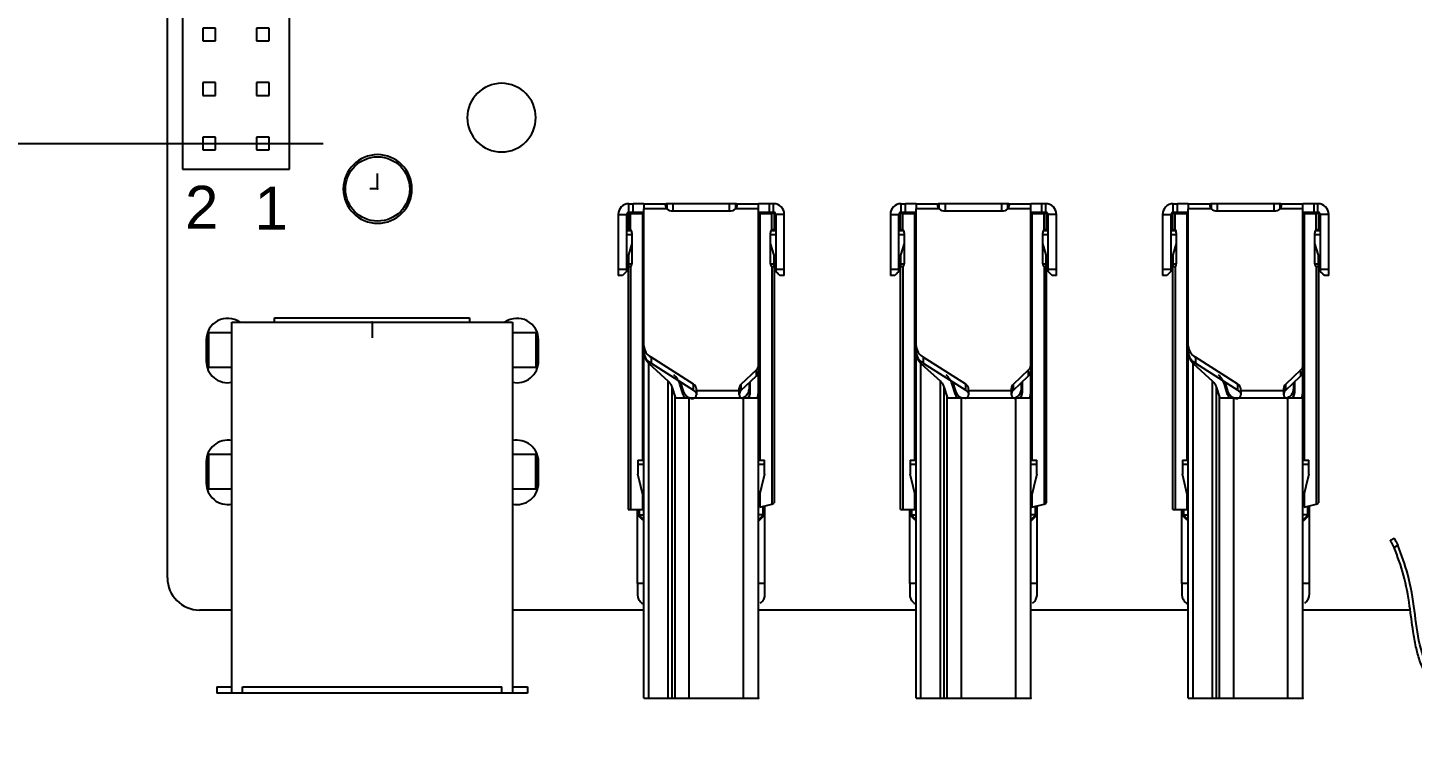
# Model space of a CAD drawing. Extents: x -34 to 51106, y -14166 to 1700.
# Drawn here: x 422.9 to 487.5, y 37.4 to 71.4 of the extents above; entities that cross this region are included whole.
import ezdxf

# ---------------------------------------------------------------- set-up
doc = ezdxf.new("R2010")
doc.units = 0
doc.layers.get('0').update_dxf_attribs({"linetype": 'CONTINUOUS'})
doc.layers.get('DEFPOINTS').update_dxf_attribs({"linetype": 'CONTINUOUS'})
doc.layers.add('1', color=1, linetype='CONTINUOUS')
doc.layers.add('РАЗМЕРЫ', color=2, linetype='CONTINUOUS')
doc.styles.add('ARIAL', font='arial.ttf', dxfattribs={"height": 3})
doc.styles.add('ARIALC', font='arial.ttf')
doc.dimstyles.new('BASA', dxfattribs={"dimtxt": 3, "dimasz": 3, "dimexe": 1.25, "dimexo": 0, "dimgap": 0, "dimtad": 0, "dimjust": 4, "dimtoh": 1, "dimdec": 1, "dimtxsty": 'ARIAL', "dimblk1": 'DOTSMALL', "dimblk2": 'OPEN', "dimsah": 1, "dimcen": 2.5, "dimclrd": 256, "dimclre": 256, "dimclrt": 256, "dimazin": 3, "dimtfac": 1, "dimtdec": 1, "dimtmove": 0, "dimatfit": 3})

# ---------------------------------------------------------------- blocks, each defined once
blk = doc.blocks.new('_DOTSMALL')
at = {"color": 0, "linetype": 'BYBLOCK', "const_width": 0.5}
blk.add_lwpolyline([(-0.0625, 0, 1), (0.0625, 0, 1)], format="xyb", close=True, dxfattribs=at)
blk = doc.blocks.new('_OPEN')
at = {"color": 0, "linetype": 'BYBLOCK'}
for p, q in [((-1, 0.167), (0, 0)), ((-1, -0.167), (0, 0)), ((0, 0), (-1, 0))]:
    blk.add_line(p, q, dxfattribs=at)
blk = doc.blocks.new('*D303')
at = {"layer": 'DEFPOINTS', "color": 0}
for p in [(526.284, 113.093), (273.284, 25.089), (526.284, -22.397)]:
    blk.add_point(p, dxfattribs=at)
at = {"layer": 'РАЗМЕРЫ'}
for p, q in [((526.284, 113.093), (526.284, -23.647)), ((273.284, 25.089), (273.284, -23.647)), ((273.284, -22.397), (523.284, -22.397))]:
    blk.add_line(p, q, dxfattribs=at)
at = {"layer": 'РАЗМЕРЫ', "xscale": 3, "yscale": 3, "zscale": 3, "rotation": 180}
blk.add_blockref('_DOTSMALL', (273.284, -22.397), dxfattribs=at)
at = {"layer": 'РАЗМЕРЫ', "xscale": 3, "yscale": 3, "zscale": 3}
blk.add_blockref('_OPEN', (526.284, -22.397), dxfattribs=at)
at = {"layer": 'РАЗМЕРЫ', "insert": (526.284, -31.034), "char_height": 3, "attachment_point": 5, "rotation": 90, "style": 'ARIAL'}
blk.add_mtext('253±0,2', dxfattribs=at)
blk = doc.blocks.new('*D301')
at = {"layer": 'DEFPOINTS', "color": 0}
for p in [(548.284, 191.056), (273.284, 25.089), (548.284, -22.397)]:
    blk.add_point(p, dxfattribs=at)
at = {"layer": 'РАЗМЕРЫ'}
for p, q in [((548.284, 191.056), (548.284, -23.647)), ((273.284, 25.089), (273.284, -23.647)), ((273.284, -22.397), (545.284, -22.397))]:
    blk.add_line(p, q, dxfattribs=at)
at = {"layer": 'РАЗМЕРЫ', "xscale": 3, "yscale": 3, "zscale": 3, "rotation": 180}
blk.add_blockref('_DOTSMALL', (273.284, -22.397), dxfattribs=at)
at = {"layer": 'РАЗМЕРЫ', "xscale": 3, "yscale": 3, "zscale": 3}
blk.add_blockref('_OPEN', (548.284, -22.397), dxfattribs=at)
at = {"layer": 'РАЗМЕРЫ', "insert": (548.284, -31.034), "char_height": 3, "attachment_point": 5, "rotation": 90, "style": 'ARIAL'}
blk.add_mtext('275±0,2', dxfattribs=at)

msp = doc.modelspace()

# ---------------------------------------------------------------- linework, layer by layer
for p, q in [((429.3941, 45.7509), (429.3941, 117.7509)), ((430.0941, 115.4509), (430.0941, 64.8009)), ((435.0941, 64.8009), (435.0941, 115.4509)), ((431.0441, 71.3809), (431.0441, 70.7809)), ((431.6441, 71.3809), (431.0441, 71.3809)), ((431.6441, 70.7809), (431.6441, 71.3809)), ((433.5441, 71.3809), (433.5441, 70.7809)), ((434.1441, 71.3809), (433.5441, 71.3809)), ((434.1441, 70.7809), (434.1441, 71.3809)), ((431.0441, 70.7809), (431.6441, 70.7809)), ((433.5441, 70.7809), (434.1441, 70.7809)), ((431.0441, 68.8409), (431.0441, 68.2409)), ((431.6441, 68.8409), (431.0441, 68.8409)), ((431.6441, 68.2409), (431.6441, 68.8409)), ((433.5441, 68.8409), (433.5441, 68.2409)), ((434.1441, 68.8409), (433.5441, 68.8409)), ((434.1441, 68.2409), (434.1441, 68.8409)), ((431.0441, 68.2409), (431.6441, 68.2409)), ((433.5441, 68.2409), (434.1441, 68.2409)), ((431.0441, 66.3009), (431.0441, 65.7009)), ((431.6441, 66.3009), (431.0441, 66.3009)), ((431.6441, 65.7009), (431.6441, 66.3009)), ((434.1441, 66.3009), (433.5441, 66.3009)), ((433.5441, 66.3009), (433.5441, 65.7009)), ((434.1441, 65.7009), (434.1441, 66.3009)), ((431.0441, 65.7009), (431.6441, 65.7009)), ((433.5441, 65.7009), (434.1441, 65.7009)), ((430.0941, 64.8009), (435.0941, 64.8009)), ((439.2, 63.8809), (439.2, 64.6103)), ((439.2, 63.8809), (438.8353, 63.8809)), ((450.4236, 62.6936), (450.8236, 62.6936)), ((450.4236, 62.6936), (450.4236, 60.1436)), ((450.8236, 60.1436), (450.8236, 62.6936)), ((450.8986, 61.9936), (450.8986, 62.7336)), ((451.0058, 62.7336), (450.8986, 62.7336)), ((450.9236, 62.7936), (450.9236, 63.1936)), ((450.9236, 63.1936), (451.1236, 63.1936)), ((450.9236, 62.7936), (451.1236, 62.7936)), ((451.0058, 61.9896), (451.0058, 62.7336)), ((451.0058, 62.7336), (451.57, 62.7336)), ((451.1236, 62.7936), (451.1236, 63.1936)), ((451.6236, 63.1936), (451.1236, 63.1936)), ((451.1236, 62.7936), (451.6236, 62.7936)), ((451.6236, 62.7336), (451.57, 62.7336)), ((451.57, 51.2336), (451.57, 62.7336)), ((451.6236, 63.1936), (451.6236, 62.9592)), ((451.6236, 63.1936), (452.6894, 63.1936)), ((451.6236, 56.5653), (451.6236, 62.9592)), ((452.6935, 62.9592), (451.6236, 62.9592)), ((452.6894, 63.1936), (452.6894, 62.9669)), ((452.9736, 63.1936), (452.6894, 63.1936)), ((455.6236, 63.1936), (452.9736, 63.1936)), ((452.9736, 63.1936), (452.9736, 62.8602)), ((452.9736, 62.8602), (455.6236, 62.8602)), ((455.9078, 63.1936), (455.6236, 63.1936)), ((455.6236, 62.8602), (455.6236, 63.1936)), ((456.9736, 62.9592), (455.9037, 62.9592)), ((455.9078, 63.1936), (456.9736, 63.1936)), ((455.9078, 62.9669), (455.9078, 63.1936)), ((456.9736, 62.9592), (456.9736, 63.1936)), ((457.4736, 63.1936), (456.9736, 63.1936)), ((456.9736, 55.6606), (456.9736, 62.9592)), ((456.9736, 62.7936), (457.4736, 62.7936)), ((457.0272, 62.7336), (456.9736, 62.7336)), ((457.0272, 62.7336), (457.5914, 62.7336)), ((457.0272, 62.7336), (457.0272, 51.2336)), ((457.4736, 63.1936), (457.4736, 62.7936)), ((457.6736, 63.1936), (457.4736, 63.1936)), ((457.4736, 62.7936), (457.6736, 62.7936)), ((457.5914, 61.9896), (457.5914, 62.7336)), ((457.6986, 62.7336), (457.5914, 62.7336)), ((457.6736, 62.7936), (457.6736, 63.1936)), ((457.6986, 62.7336), (457.6986, 61.9936)), ((458.1736, 62.6936), (457.7736, 62.6936)), ((457.7736, 62.6936), (457.7736, 60.1436)), ((458.1736, 60.1436), (458.1736, 62.6936)), ((463.1236, 62.6936), (463.5236, 62.6936)), ((463.1236, 62.6936), (463.1236, 60.1436)), ((463.5236, 60.1436), (463.5236, 62.6936)), ((463.5986, 61.9936), (463.5986, 62.7336)), ((463.7058, 62.7336), (463.5986, 62.7336)), ((463.6236, 62.7936), (463.6236, 63.1936)), ((463.6236, 63.1936), (463.8236, 63.1936)), ((463.6236, 62.7936), (463.8236, 62.7936)), ((463.7058, 61.9896), (463.7058, 62.7336)), ((463.7058, 62.7336), (464.27, 62.7336)), ((463.8236, 62.7936), (463.8236, 63.1936)), ((464.3236, 63.1936), (463.8236, 63.1936)), ((463.8236, 62.7936), (464.3236, 62.7936)), ((464.3236, 62.7336), (464.27, 62.7336)), ((464.27, 51.2336), (464.27, 62.7336)), ((464.3236, 63.1936), (464.3236, 62.9592)), ((464.3236, 63.1936), (465.3894, 63.1936)), ((464.3236, 56.5653), (464.3236, 62.9592)), ((465.3935, 62.9592), (464.3236, 62.9592)), ((465.3894, 63.1936), (465.3894, 62.9669)), ((465.6736, 63.1936), (465.3894, 63.1936)), ((468.3236, 63.1936), (465.6736, 63.1936)), ((465.6736, 63.1936), (465.6736, 62.8602)), ((465.6736, 62.8602), (468.3236, 62.8602)), ((468.6078, 63.1936), (468.3236, 63.1936)), ((468.3236, 62.8602), (468.3236, 63.1936)), ((469.6736, 62.9592), (468.6037, 62.9592)), ((468.6078, 63.1936), (469.6736, 63.1936)), ((468.6078, 62.9669), (468.6078, 63.1936)), ((469.6736, 62.9592), (469.6736, 63.1936)), ((470.1736, 63.1936), (469.6736, 63.1936)), ((469.6736, 55.6606), (469.6736, 62.9592)), ((469.6736, 62.7936), (470.1736, 62.7936)), ((469.7272, 62.7336), (469.6736, 62.7336)), ((469.7272, 62.7336), (470.2914, 62.7336)), ((469.7272, 62.7336), (469.7272, 51.2336)), ((470.1736, 63.1936), (470.1736, 62.7936)), ((470.3736, 63.1936), (470.1736, 63.1936)), ((470.1736, 62.7936), (470.3736, 62.7936)), ((470.2914, 61.9896), (470.2914, 62.7336)), ((470.3986, 62.7336), (470.2914, 62.7336)), ((470.3736, 62.7936), (470.3736, 63.1936)), ((470.3986, 62.7336), (470.3986, 61.9936)), ((470.8736, 62.6936), (470.4736, 62.6936)), ((470.4736, 62.6936), (470.4736, 60.1436)), ((470.8736, 60.1436), (470.8736, 62.6936)), ((475.8236, 62.6936), (476.2236, 62.6936)), ((475.8236, 62.6936), (475.8236, 60.1436)), ((476.2236, 60.1436), (476.2236, 62.6936)), ((476.2986, 61.9936), (476.2986, 62.7336)), ((476.4058, 62.7336), (476.2986, 62.7336)), ((476.3236, 62.7936), (476.3236, 63.1936)), ((476.3236, 63.1936), (476.5236, 63.1936)), ((476.3236, 62.7936), (476.5236, 62.7936)), ((476.4058, 61.9896), (476.4058, 62.7336)), ((476.4058, 62.7336), (476.97, 62.7336)), ((476.5236, 62.7936), (476.5236, 63.1936)), ((477.0236, 63.1936), (476.5236, 63.1936)), ((476.5236, 62.7936), (477.0236, 62.7936)), ((477.0236, 62.7336), (476.97, 62.7336)), ((476.97, 51.2336), (476.97, 62.7336)), ((477.0236, 63.1936), (477.0236, 62.9592)), ((477.0236, 63.1936), (478.0894, 63.1936)), ((477.0236, 56.5653), (477.0236, 62.9592)), ((478.0935, 62.9592), (477.0236, 62.9592)), ((478.0894, 63.1936), (478.0894, 62.9669)), ((478.3736, 63.1936), (478.0894, 63.1936)), ((481.0236, 63.1936), (478.3736, 63.1936)), ((478.3736, 63.1936), (478.3736, 62.8602)), ((478.3736, 62.8602), (481.0236, 62.8602)), ((481.3078, 63.1936), (481.0236, 63.1936)), ((481.0236, 62.8602), (481.0236, 63.1936)), ((482.3736, 62.9592), (481.3037, 62.9592)), ((481.3078, 63.1936), (482.3736, 63.1936)), ((481.3078, 62.9669), (481.3078, 63.1936)), ((482.3736, 62.9592), (482.3736, 63.1936)), ((482.8736, 63.1936), (482.3736, 63.1936)), ((482.3736, 55.6606), (482.3736, 62.9592)), ((482.3736, 62.7936), (482.8736, 62.7936)), ((482.4272, 62.7336), (482.3736, 62.7336)), ((482.4272, 62.7336), (482.9914, 62.7336)), ((482.4272, 62.7336), (482.4272, 51.2336)), ((482.8736, 63.1936), (482.8736, 62.7936)), ((483.0736, 63.1936), (482.8736, 63.1936)), ((482.8736, 62.7936), (483.0736, 62.7936)), ((482.9914, 61.9896), (482.9914, 62.7336)), ((483.0986, 62.7336), (482.9914, 62.7336)), ((483.0736, 62.7936), (483.0736, 63.1936)), ((483.0986, 62.7336), (483.0986, 61.9936)), ((483.5736, 62.6936), (483.1736, 62.6936)), ((483.1736, 62.6936), (483.1736, 60.1436)), ((483.5736, 60.1436), (483.5736, 62.6936)), ((450.8236, 61.9436), (451.0445, 61.9436)), ((451.0636, 61.7436), (450.8236, 61.7436)), ((450.8986, 61.9936), (450.9892, 61.9936)), ((450.8986, 61.9936), (450.8986, 61.9436)), ((451.0636, 61.8436), (451.0636, 60.3936)), ((457.5336, 60.3936), (457.5336, 61.8436)), ((457.7736, 61.7436), (457.5336, 61.7436)), ((457.5527, 61.9436), (457.7736, 61.9436)), ((457.608, 61.9936), (457.6986, 61.9936)), ((457.6986, 61.9436), (457.6986, 61.9936)), ((463.5236, 61.9436), (463.7445, 61.9436)), ((463.7636, 61.7436), (463.5236, 61.7436)), ((463.5986, 61.9936), (463.6892, 61.9936)), ((463.5986, 61.9936), (463.5986, 61.9436)), ((463.7636, 61.8436), (463.7636, 60.3936)), ((470.2336, 60.3936), (470.2336, 61.8436)), ((470.4736, 61.7436), (470.2336, 61.7436)), ((470.2527, 61.9436), (470.4736, 61.9436)), ((470.308, 61.9936), (470.3986, 61.9936)), ((470.3986, 61.9436), (470.3986, 61.9936)), ((476.2236, 61.9436), (476.4445, 61.9436)), ((476.4636, 61.7436), (476.2236, 61.7436)), ((476.2986, 61.9936), (476.3892, 61.9936)), ((476.2986, 61.9936), (476.2986, 61.9436)), ((476.4636, 61.8436), (476.4636, 60.3936)), ((482.9336, 60.3936), (482.9336, 61.8436)), ((483.1736, 61.7436), (482.9336, 61.7436)), ((482.9527, 61.9436), (483.1736, 61.9436)), ((483.008, 61.9936), (483.0986, 61.9936)), ((483.0986, 61.9436), (483.0986, 61.9936)), ((451.0636, 61.3435), (450.8236, 60.5436)), ((450.8986, 60.7936), (450.8986, 60.3936)), ((457.7736, 60.5436), (457.5336, 61.3435)), ((457.6986, 60.3936), (457.6986, 60.7936)), ((463.7636, 61.3435), (463.5236, 60.5436)), ((463.5986, 60.7936), (463.5986, 60.3936)), ((470.4736, 60.5436), (470.2336, 61.3435)), ((470.3986, 60.3936), (470.3986, 60.7936)), ((476.4636, 61.3435), (476.2236, 60.5436)), ((476.2986, 60.7936), (476.2986, 60.3936)), ((483.1736, 60.5436), (482.9336, 61.3435)), ((483.0986, 60.3936), (483.0986, 60.7936)), ((450.4236, 60.1436), (450.4236, 59.8436)), ((450.4236, 60.1436), (450.8236, 60.1436)), ((450.8236, 60.0436), (450.8236, 60.1436)), ((450.8986, 60.3936), (450.8986, 60.2436)), ((450.8986, 60.3936), (451.0636, 60.3936)), ((450.9892, 60.2436), (450.8986, 60.2436)), ((450.8986, 48.9336), (450.8986, 60.2436)), ((451.0058, 60.2476), (451.0058, 48.9336)), ((457.5336, 60.3936), (457.6986, 60.3936)), ((457.5914, 60.2476), (457.5914, 49.1924)), ((457.6986, 60.2436), (457.608, 60.2436)), ((457.6986, 60.2436), (457.6986, 60.3936)), ((457.6986, 60.2436), (457.6986, 49.2522)), ((457.7736, 60.1436), (458.1736, 60.1436)), ((457.7736, 60.1436), (457.7736, 60.0436)), ((458.1736, 59.8436), (458.1736, 60.1436)), ((463.1236, 60.1436), (463.1236, 59.8436)), ((463.1236, 60.1436), (463.5236, 60.1436)), ((463.5236, 60.0436), (463.5236, 60.1436)), ((463.5986, 60.3936), (463.5986, 60.2436)), ((463.5986, 60.3936), (463.7636, 60.3936)), ((463.6892, 60.2436), (463.5986, 60.2436)), ((463.5986, 48.9336), (463.5986, 60.2436)), ((463.7058, 60.2476), (463.7058, 48.9336)), ((470.2336, 60.3936), (470.3986, 60.3936)), ((470.2914, 60.2476), (470.2914, 49.1924)), ((470.3986, 60.2436), (470.308, 60.2436)), ((470.3986, 60.2436), (470.3986, 60.3936)), ((470.3986, 60.2436), (470.3986, 49.2522)), ((470.4736, 60.1436), (470.8736, 60.1436)), ((470.4736, 60.1436), (470.4736, 60.0436)), ((470.8736, 59.8436), (470.8736, 60.1436)), ((475.8236, 60.1436), (475.8236, 59.8436)), ((475.8236, 60.1436), (476.2236, 60.1436)), ((476.2236, 60.0436), (476.2236, 60.1436)), ((476.2986, 60.3936), (476.2986, 60.2436)), ((476.2986, 60.3936), (476.4636, 60.3936)), ((476.3892, 60.2436), (476.2986, 60.2436)), ((476.2986, 48.9336), (476.2986, 60.2436)), ((476.4058, 60.2476), (476.4058, 48.9336)), ((482.9336, 60.3936), (483.0986, 60.3936)), ((482.9914, 60.2476), (482.9914, 49.1924)), ((483.0986, 60.2436), (483.008, 60.2436)), ((483.0986, 60.2436), (483.0986, 60.3936)), ((483.0986, 60.2436), (483.0986, 49.2522)), ((483.1736, 60.1436), (483.5736, 60.1436)), ((483.1736, 60.1436), (483.1736, 60.0436)), ((483.5736, 59.8436), (483.5736, 60.1436)), ((450.6236, 59.8436), (450.4236, 59.8436)), ((458.1736, 59.8436), (457.9736, 59.8436)), ((463.3236, 59.8436), (463.1236, 59.8436)), ((470.8736, 59.8436), (470.6736, 59.8436)), ((476.0236, 59.8436), (475.8236, 59.8436)), ((483.5736, 59.8436), (483.3736, 59.8436)), ((432.3941, 40.3759), (432.3941, 57.6759)), ((432.3941, 57.6759), (445.4941, 57.6759)), ((434.3941, 57.6759), (434.3941, 57.8759)), ((434.3941, 57.8759), (443.4941, 57.8759)), ((438.9441, 57.6759), (439.3088, 57.6759)), ((438.9441, 57.6759), (438.9441, 56.9464)), ((443.4941, 57.8759), (443.4941, 57.6759)), ((445.4941, 57.6759), (445.4941, 40.3759)), ((431.2053, 56.8491), (431.2053, 55.8491)), ((431.2441, 57.1249), (431.2441, 55.5759)), ((431.3044, 57.1759), (431.2602, 57.1759)), ((431.3044, 57.1759), (431.3044, 55.5759)), ((432.3941, 57.1759), (431.3044, 57.1759)), ((446.5838, 57.1759), (445.4941, 57.1759)), ((446.5838, 57.1759), (446.5838, 55.5759)), ((446.6441, 57.1759), (446.5838, 57.1759)), ((446.6441, 55.5759), (446.6441, 57.1759)), ((446.7053, 55.8491), (446.7053, 56.8491)), ((451.6236, 56.2824), (451.6236, 56.5653)), ((451.6236, 56.2824), (451.6236, 56.2655)), ((451.6236, 40.1336), (451.6236, 56.2655)), ((464.3236, 56.2824), (464.3236, 56.5653)), ((464.3236, 56.2824), (464.3236, 56.2655)), ((464.3236, 40.1336), (464.3236, 56.2655)), ((477.0236, 56.2824), (477.0236, 56.5653)), ((477.0236, 56.2824), (477.0236, 56.2655)), ((477.0236, 40.1336), (477.0236, 56.2655)), ((431.2441, 55.5759), (431.3044, 55.5759)), ((431.3044, 55.5759), (432.3941, 55.5759)), ((445.4941, 55.5759), (446.5838, 55.5759)), ((446.5838, 55.5759), (446.6441, 55.5759)), ((451.8506, 55.7495), (452.756, 54.9195)), ((451.8506, 40.1336), (451.8506, 55.7495)), ((453.9408, 54.7785), (451.9555, 56.0391)), ((451.9555, 56.0391), (451.9555, 55.7563)), ((451.9555, 55.7563), (453.9408, 54.4957)), ((456.9736, 55.6606), (456.9736, 55.3778)), ((464.5506, 55.7495), (465.456, 54.9195)), ((464.5506, 40.1336), (464.5506, 55.7495)), ((466.6408, 54.7785), (464.6555, 56.0391)), ((464.6555, 56.0391), (464.6555, 55.7563)), ((464.6555, 55.7563), (466.6408, 54.4957)), ((469.6736, 55.6606), (469.6736, 55.3778)), ((477.2506, 55.7495), (478.156, 54.9195)), ((477.2506, 40.1336), (477.2506, 55.7495)), ((479.3408, 54.7785), (477.3555, 56.0391)), ((477.3555, 56.0391), (477.3555, 55.7563)), ((477.3555, 55.7563), (479.3408, 54.4957)), ((482.3736, 55.6606), (482.3736, 55.3778)), ((452.756, 40.1336), (452.756, 54.9195)), ((456.8736, 55.4485), (456.1536, 54.7696)), ((456.1536, 54.4868), (456.8736, 55.1656)), ((456.8736, 55.1656), (456.8736, 55.4485)), ((456.9736, 54.3836), (456.9736, 55.3778)), ((465.456, 40.1336), (465.456, 54.9195)), ((469.5736, 55.4485), (468.8536, 54.7696)), ((468.8536, 54.4868), (469.5736, 55.1656)), ((469.5736, 55.1656), (469.5736, 55.4485)), ((469.6736, 54.3836), (469.6736, 55.3778)), ((478.156, 40.1336), (478.156, 54.9195)), ((482.2736, 55.4485), (481.5536, 54.7696)), ((481.5536, 54.4868), (482.2736, 55.1656)), ((482.2736, 55.1656), (482.2736, 55.4485)), ((482.3736, 54.3836), (482.3736, 55.3778)), ((452.9227, 54.6579), (453.0759, 54.1728)), ((452.9227, 54.6579), (452.9227, 40.1336)), ((453.4574, 54.2932), (453.3042, 54.7784)), ((453.3217, 54.8888), (453.4578, 54.458)), ((453.4578, 54.2925), (453.4578, 54.458)), ((453.9408, 54.4957), (453.9408, 54.7785)), ((454.0736, 54.4871), (454.0736, 54.5681)), ((454.0736, 54.4871), (456.0736, 54.4871)), ((454.0736, 54.4871), (454.0736, 54.2836)), ((456.0736, 54.4871), (456.0736, 54.5999)), ((456.0736, 54.2836), (456.0736, 54.4871)), ((456.1536, 54.7696), (456.1536, 54.4868)), ((456.5486, 54.6086), (456.5486, 54.8592)), ((456.5486, 54.1336), (456.5486, 54.6086)), ((456.5736, 54.8828), (456.5736, 54.3836)), ((456.9274, 54.1336), (456.9736, 54.3836)), ((456.9736, 40.1336), (456.9736, 54.3836)), ((465.6227, 54.6579), (465.7759, 54.1728)), ((465.6227, 54.6579), (465.6227, 40.1336)), ((466.1574, 54.2932), (466.0042, 54.7784)), ((466.0217, 54.8888), (466.1578, 54.458)), ((466.1578, 54.2925), (466.1578, 54.458)), ((466.6408, 54.4957), (466.6408, 54.7785)), ((466.7736, 54.4871), (466.7736, 54.5681)), ((466.7736, 54.4871), (468.7736, 54.4871)), ((466.7736, 54.4871), (466.7736, 54.2836)), ((468.7736, 54.4871), (468.7736, 54.5999)), ((468.7736, 54.2836), (468.7736, 54.4871)), ((468.8536, 54.7696), (468.8536, 54.4868)), ((469.2486, 54.6086), (469.2486, 54.8592)), ((469.2486, 54.1336), (469.2486, 54.6086)), ((469.2736, 54.8828), (469.2736, 54.3836)), ((469.6274, 54.1336), (469.6736, 54.3836)), ((469.6736, 40.1336), (469.6736, 54.3836)), ((478.3227, 54.6579), (478.4759, 54.1728)), ((478.3227, 54.6579), (478.3227, 40.1336)), ((478.8574, 54.2932), (478.7042, 54.7784)), ((478.7217, 54.8888), (478.8578, 54.458)), ((478.8578, 54.2925), (478.8578, 54.458)), ((479.3408, 54.4957), (479.3408, 54.7785)), ((479.4736, 54.4871), (479.4736, 54.5681)), ((479.4736, 54.4871), (481.4736, 54.4871)), ((479.4736, 54.4871), (479.4736, 54.2836)), ((481.4736, 54.4871), (481.4736, 54.5999)), ((481.4736, 54.2836), (481.4736, 54.4871)), ((481.5536, 54.7696), (481.5536, 54.4868)), ((481.9486, 54.6086), (481.9486, 54.8592)), ((481.9486, 54.1336), (481.9486, 54.6086)), ((481.9736, 54.8828), (481.9736, 54.3836)), ((482.3274, 54.1336), (482.3736, 54.3836)), ((482.3736, 40.1336), (482.3736, 54.3836)), ((453.0759, 40.1336), (453.0759, 54.1728)), ((453.7434, 54.1336), (453.0896, 54.1336)), ((453.7434, 40.1336), (453.7434, 54.1336)), ((453.9236, 54.1336), (453.7434, 54.1336)), ((456.2236, 54.1336), (453.9236, 54.1336)), ((456.2736, 54.1336), (456.2236, 54.1336)), ((456.2736, 40.1336), (456.2736, 54.1336)), ((456.9274, 54.1336), (456.2736, 54.1336)), ((465.7759, 40.1336), (465.7759, 54.1728)), ((466.4434, 54.1336), (465.7896, 54.1336)), ((466.4434, 40.1336), (466.4434, 54.1336)), ((466.6236, 54.1336), (466.4434, 54.1336)), ((468.9236, 54.1336), (466.6236, 54.1336)), ((468.9736, 54.1336), (468.9236, 54.1336)), ((468.9736, 40.1336), (468.9736, 54.1336)), ((469.6274, 54.1336), (468.9736, 54.1336)), ((478.4759, 40.1336), (478.4759, 54.1728)), ((479.1434, 54.1336), (478.4896, 54.1336)), ((479.1434, 40.1336), (479.1434, 54.1336)), ((479.3236, 54.1336), (479.1434, 54.1336)), ((481.6236, 54.1336), (479.3236, 54.1336)), ((481.6736, 54.1336), (481.6236, 54.1336)), ((481.6736, 40.1336), (481.6736, 54.1336)), ((482.3274, 54.1336), (481.6736, 54.1336)), ((457.7017, 53.2336), (457.6986, 53.2336)), ((470.4017, 53.2336), (470.3986, 53.2336)), ((483.1017, 53.2336), (483.0986, 53.2336)), ((431.2053, 51.1692), (431.2053, 50.1692)), ((431.2441, 51.445), (431.2441, 49.8959)), ((431.3044, 51.4959), (431.2602, 51.4959)), ((431.3044, 51.4959), (431.3044, 49.8959)), ((432.3941, 51.4959), (431.3044, 51.4959)), ((446.5838, 51.4959), (445.4941, 51.4959)), ((446.5838, 49.8959), (446.5838, 51.4959)), ((446.6441, 51.4959), (446.5838, 51.4959)), ((446.6441, 49.8959), (446.6441, 51.4959)), ((446.7053, 50.1692), (446.7053, 51.1692)), ((451.3486, 51.2336), (451.3486, 51.0336)), ((451.3486, 51.2336), (451.6236, 51.2336)), ((451.6236, 51.0336), (451.3486, 51.0336)), ((451.3486, 51.0336), (451.3486, 50.5836)), ((456.9736, 51.2336), (457.2486, 51.2336)), ((457.2486, 51.0336), (456.9736, 51.0336)), ((457.2486, 51.0336), (457.2486, 51.2336)), ((457.2486, 50.5836), (457.2486, 51.0336)), ((457.6986, 51.5336), (457.7017, 51.5336)), ((464.0486, 51.2336), (464.0486, 51.0336)), ((464.0486, 51.2336), (464.3236, 51.2336)), ((464.0486, 51.0336), (464.0486, 50.5836)), ((464.3236, 51.0336), (464.0486, 51.0336)), ((469.6736, 51.2336), (469.9486, 51.2336)), ((469.9486, 51.0336), (469.6736, 51.0336)), ((469.9486, 51.0336), (469.9486, 51.2336)), ((469.9486, 50.5836), (469.9486, 51.0336)), ((470.3986, 51.5336), (470.4017, 51.5336)), ((476.7486, 51.2336), (476.7486, 51.0336)), ((476.7486, 51.2336), (477.0236, 51.2336)), ((477.0236, 51.0336), (476.7486, 51.0336)), ((476.7486, 51.0336), (476.7486, 50.5836)), ((482.3736, 51.2336), (482.6486, 51.2336)), ((482.6486, 51.0336), (482.3736, 51.0336)), ((482.6486, 51.0336), (482.6486, 51.2336)), ((482.6486, 50.5836), (482.6486, 51.0336)), ((483.0986, 51.5336), (483.1017, 51.5336)), ((450.8986, 50.6336), (450.8954, 50.6336)), ((451.6236, 49.4336), (451.3486, 50.5836)), ((457.2486, 50.5836), (456.9736, 49.4336)), ((463.5986, 50.6336), (463.5954, 50.6336)), ((464.3236, 49.4336), (464.0486, 50.5836)), ((469.9486, 50.5836), (469.6736, 49.4336)), ((476.2986, 50.6336), (476.2954, 50.6336)), ((477.0236, 49.4336), (476.7486, 50.5836)), ((482.6486, 50.5836), (482.3736, 49.4336)), ((431.2441, 49.8959), (431.3044, 49.8959)), ((431.3044, 49.8959), (432.3941, 49.8959)), ((445.4941, 49.8959), (446.5838, 49.8959)), ((446.5838, 49.8959), (446.6441, 49.8959)), ((451.57, 48.9336), (451.57, 49.6577)), ((457.0272, 49.6577), (457.0272, 49.0464)), ((457.0272, 49.0464), (457.5914, 49.1924)), ((457.2736, 48.6836), (457.2736, 49.1102)), ((464.27, 48.9336), (464.27, 49.6577)), ((469.7272, 49.6577), (469.7272, 49.0464)), ((469.7272, 49.0464), (470.2914, 49.1924)), ((469.9736, 48.6836), (469.9736, 49.1102)), ((476.97, 48.9336), (476.97, 49.6577)), ((482.4272, 49.6577), (482.4272, 49.0464)), ((482.4272, 49.0464), (482.9914, 49.1924)), ((482.6736, 48.6836), (482.6736, 49.1102)), ((450.8954, 48.9336), (450.8986, 48.9336)), ((450.8986, 48.9336), (451.0058, 48.9336)), ((451.0058, 48.9336), (451.57, 48.9336)), ((451.3236, 48.6836), (451.3236, 48.9336)), ((451.3236, 48.6836), (451.404, 48.6836)), ((451.5736, 48.4336), (451.3236, 48.6836)), ((451.3236, 45.4836), (451.3236, 48.6836)), ((451.404, 48.9336), (451.404, 48.6836)), ((451.404, 48.6836), (451.6236, 48.6836)), ((451.404, 48.6836), (451.6205, 48.4336)), ((451.57, 48.9336), (451.6236, 48.9336)), ((457.1932, 48.6836), (456.9736, 48.6836)), ((456.9767, 48.4336), (457.1932, 48.6836)), ((457.0236, 48.4336), (457.2736, 48.6836)), ((457.1932, 48.6836), (457.1932, 49.0893)), ((457.1932, 48.6836), (457.2736, 48.6836)), ((457.2736, 45.4836), (457.2736, 48.6836)), ((463.5954, 48.9336), (463.5986, 48.9336)), ((463.5986, 48.9336), (463.7058, 48.9336)), ((463.7058, 48.9336), (464.27, 48.9336)), ((464.0236, 48.6836), (464.0236, 48.9336)), ((464.0236, 48.6836), (464.104, 48.6836)), ((464.2736, 48.4336), (464.0236, 48.6836)), ((464.0236, 45.4836), (464.0236, 48.6836)), ((464.104, 48.9336), (464.104, 48.6836)), ((464.104, 48.6836), (464.3205, 48.4336)), ((464.104, 48.6836), (464.3236, 48.6836)), ((464.27, 48.9336), (464.3236, 48.9336)), ((469.8932, 48.6836), (469.6736, 48.6836)), ((469.6767, 48.4336), (469.8932, 48.6836)), ((469.7236, 48.4336), (469.9736, 48.6836)), ((469.8932, 48.6836), (469.8932, 49.0893)), ((469.8932, 48.6836), (469.9736, 48.6836)), ((469.9736, 45.4836), (469.9736, 48.6836)), ((476.2954, 48.9336), (476.2986, 48.9336)), ((476.2986, 48.9336), (476.4058, 48.9336)), ((476.4058, 48.9336), (476.97, 48.9336)), ((476.7236, 48.6836), (476.7236, 48.9336)), ((476.7236, 48.6836), (476.804, 48.6836)), ((476.9736, 48.4336), (476.7236, 48.6836)), ((476.7236, 45.4836), (476.7236, 48.6836)), ((476.804, 48.9336), (476.804, 48.6836)), ((476.804, 48.6836), (477.0236, 48.6836)), ((476.804, 48.6836), (477.0205, 48.4336)), ((476.97, 48.9336), (477.0236, 48.9336)), ((482.5932, 48.6836), (482.3736, 48.6836)), ((482.3767, 48.4336), (482.5932, 48.6836)), ((482.4236, 48.4336), (482.6736, 48.6836)), ((482.5932, 48.6836), (482.5932, 49.0893)), ((482.5932, 48.6836), (482.6736, 48.6836)), ((482.6736, 45.4836), (482.6736, 48.6836)), ((451.5736, 48.4336), (451.6205, 48.4336)), ((451.6205, 48.4336), (451.6236, 48.4336)), ((456.9736, 48.4336), (456.9767, 48.4336)), ((456.9767, 48.4336), (457.0236, 48.4336)), ((464.2736, 48.4336), (464.3205, 48.4336)), ((464.3205, 48.4336), (464.3236, 48.4336)), ((469.6736, 48.4336), (469.6767, 48.4336)), ((469.6767, 48.4336), (469.7236, 48.4336)), ((476.9736, 48.4336), (477.0205, 48.4336)), ((477.0205, 48.4336), (477.0236, 48.4336)), ((482.3736, 48.4336), (482.3767, 48.4336)), ((482.3767, 48.4336), (482.4236, 48.4336)), ((486.4541, 47.5009), (486.6266, 47.6021)), ((486.6279, 47.1668), (486.8012, 47.2684)), ((451.6236, 45.4836), (451.3236, 45.4836)), ((451.3236, 45.4836), (451.3236, 44.9836)), ((457.2736, 45.4836), (456.9736, 45.4836)), ((457.2736, 44.9836), (457.2736, 45.4836)), ((464.3236, 45.4836), (464.0236, 45.4836)), ((464.0236, 45.4836), (464.0236, 44.9836)), ((469.9736, 45.4836), (469.6736, 45.4836)), ((469.9736, 44.9836), (469.9736, 45.4836)), ((477.0236, 45.4836), (476.7236, 45.4836)), ((476.7236, 45.4836), (476.7236, 44.9836)), ((482.6736, 45.4836), (482.3736, 45.4836)), ((482.6736, 44.9836), (482.6736, 45.4836)), ((432.3941, 44.2509), (430.8941, 44.2509)), ((451.6236, 44.2509), (445.4941, 44.2509)), ((464.3236, 44.2509), (456.9736, 44.2509)), ((477.0236, 44.2509), (469.6736, 44.2509)), ((487.3742, 44.2509), (482.3736, 44.2509)), ((456.9736, 40.1336), (456.9736, 40.863)), ((456.9736, 40.1336), (456.9736, 40.863)), ((456.9736, 40.1336), (456.9736, 40.863)), ((456.9736, 40.1336), (456.9736, 40.863)), ((456.9736, 40.1336), (456.9736, 40.863)), ((469.6736, 40.1336), (469.6736, 40.863)), ((469.6736, 40.1336), (469.6736, 40.863)), ((469.6736, 40.1336), (469.6736, 40.863)), ((469.6736, 40.1336), (469.6736, 40.863)), ((469.6736, 40.1336), (469.6736, 40.863)), ((482.3736, 40.1336), (482.3736, 40.863)), ((482.3736, 40.1336), (482.3736, 40.863)), ((482.3736, 40.1336), (482.3736, 40.863)), ((482.3736, 40.1336), (482.3736, 40.863)), ((482.3736, 40.1336), (482.3736, 40.863)), ((431.6941, 40.6759), (431.6941, 40.3759)), ((431.6941, 40.6759), (432.3941, 40.6759)), ((432.3941, 40.3759), (431.6941, 40.3759)), ((432.8941, 40.3759), (432.3941, 40.3759)), ((432.8941, 40.3759), (432.8941, 40.6759)), ((432.8941, 40.6759), (444.9941, 40.6759)), ((444.9941, 40.3759), (432.8941, 40.3759)), ((444.9941, 40.3759), (444.9941, 40.6759)), ((445.4941, 40.3759), (444.9941, 40.3759)), ((445.4941, 40.6759), (446.1941, 40.6759)), ((446.1941, 40.3759), (445.4941, 40.3759)), ((446.1941, 40.6759), (446.1941, 40.3759)), ((451.6236, 40.1336), (451.8506, 40.1336)), ((451.8506, 40.1336), (452.756, 40.1336)), ((452.756, 40.1336), (452.9227, 40.1336)), ((452.9227, 40.1336), (453.0759, 40.1336)), ((453.0759, 40.1336), (453.7434, 40.1336)), ((453.7434, 40.1336), (456.2736, 40.1336)), ((456.2736, 40.1336), (456.9736, 40.1336)), ((456.9736, 40.1336), (456.9736, 40.1336)), ((456.9736, 40.1336), (456.9736, 40.1336)), ((456.9736, 40.1336), (456.9736, 40.1336)), ((456.9736, 40.1336), (456.9736, 40.1336)), ((456.9736, 40.1336), (456.9736, 40.1336)), ((464.3236, 40.1336), (464.5506, 40.1336)), ((464.5506, 40.1336), (465.456, 40.1336)), ((465.456, 40.1336), (465.6227, 40.1336)), ((465.6227, 40.1336), (465.7759, 40.1336)), ((465.7759, 40.1336), (466.4434, 40.1336)), ((466.4434, 40.1336), (468.9736, 40.1336)), ((468.9736, 40.1336), (469.6736, 40.1336)), ((469.6736, 40.1336), (469.6736, 40.1336)), ((469.6736, 40.1336), (469.6736, 40.1336)), ((469.6736, 40.1336), (469.6736, 40.1336)), ((469.6736, 40.1336), (469.6736, 40.1336)), ((469.6736, 40.1336), (469.6736, 40.1336)), ((477.0236, 40.1336), (477.2506, 40.1336)), ((477.2506, 40.1336), (478.156, 40.1336)), ((478.156, 40.1336), (478.3227, 40.1336)), ((478.3227, 40.1336), (478.4759, 40.1336)), ((478.4759, 40.1336), (479.1434, 40.1336)), ((479.1434, 40.1336), (481.6736, 40.1336)), ((481.6736, 40.1336), (482.3736, 40.1336)), ((482.3736, 40.1336), (482.3736, 40.1336)), ((482.3736, 40.1336), (482.3736, 40.1336)), ((482.3736, 40.1336), (482.3736, 40.1336)), ((482.3736, 40.1336), (482.3736, 40.1336)), ((482.3736, 40.1336), (482.3736, 40.1336))]:
    msp.add_line(p, q)
msp.add_circle((439.2, 63.8809), 1.5)
for centre, radius, start, end in [((444.982, 67.2074), 1.6, 90, 270), ((444.982, 67.2074), 1.6, 270, 90), ((439.2, 63.8809), 1.6, 90, 270), ((439.2, 63.8809), 1.6, 270, 90), ((450.9236, 62.6936), 0.5, 89.999991, 179.999991), ((450.9236, 62.6936), 0.1, 89.999991, 179.999991), ((452.9616, 63.2718), 0.4118, 229.377467, 271.663225), ((455.6355, 63.2718), 0.4118, 268.336756, 310.622514), ((457.6736, 62.6936), 0.5, 359.999991, 89.999991), ((457.6736, 62.6936), 0.1, 359.999991, 89.999991), ((463.6236, 62.6936), 0.5, 89.999991, 179.999991), ((463.6236, 62.6936), 0.1, 89.999991, 179.999991), ((465.6616, 63.2718), 0.4118, 229.377467, 271.663225), ((468.3355, 63.2718), 0.4118, 268.336756, 310.622514), ((470.3736, 62.6936), 0.5, 359.999991, 89.999991), ((470.3736, 62.6936), 0.1, 359.999991, 89.999991), ((476.3236, 62.6936), 0.5, 89.999991, 179.999991), ((476.3236, 62.6936), 0.1, 89.999991, 179.999991), ((478.3616, 63.2718), 0.4118, 229.377467, 271.663225), ((481.0355, 63.2718), 0.4118, 268.336756, 310.622514), ((483.0736, 62.6936), 0.5, 359.999991, 89.999991), ((483.0736, 62.6936), 0.1, 359.999991, 89.999991), ((450.8999, 61.8632), 0.1648, 353.149591, 50.040909), ((457.6973, 61.8632), 0.1648, 129.959119, 186.850402), ((463.5999, 61.8632), 0.1648, 353.149591, 50.040909), ((470.3973, 61.8632), 0.1648, 129.959119, 186.850402), ((476.2999, 61.8632), 0.1648, 353.149591, 50.040909), ((483.0973, 61.8632), 0.1648, 129.959119, 186.850402), ((450.8999, 60.3739), 0.1648, 309.959119, 6.850402), ((457.6973, 60.3739), 0.1648, 173.149593, 230.0409), ((463.5999, 60.3739), 0.1648, 309.959119, 6.850402), ((470.3973, 60.3739), 0.1648, 173.149593, 230.0409), ((476.2999, 60.3739), 0.1648, 309.959119, 6.850402), ((483.0973, 60.3739), 0.1648, 173.149593, 230.0409), ((432.2053, 56.8491), 1, 55.771935, 180), ((445.7053, 56.8491), 1, 0, 124.228065), ((452.2648, 56.602), 0.6422, 183.277089, 241.209873), ((452.2648, 56.3191), 0.6422, 183.277089, 241.209873), ((464.9648, 56.602), 0.6422, 183.277089, 241.209873), ((464.9648, 56.3191), 0.6422, 183.277089, 241.209873), ((477.6648, 56.602), 0.6422, 183.277089, 241.209873), ((477.6648, 56.3191), 0.6422, 183.277089, 241.209873), ((432.2053, 55.8491), 1, 180, 280.883046), ((445.7053, 55.8491), 1, 257.807672, 0), ((456.6801, 55.6693), 0.2936, 311.218706, 358.302471), ((469.3801, 55.6693), 0.2936, 311.218706, 358.302471), ((482.0801, 55.6693), 0.2936, 311.218706, 358.302471), ((456.6801, 55.3865), 0.2936, 311.218706, 358.302471), ((469.3801, 55.3865), 0.2936, 311.218706, 358.302471), ((482.0801, 55.3865), 0.2936, 311.218706, 358.302471), ((453.8171, 54.5534), 0.2569, 3.277089, 61.209873), ((456.3083, 54.593), 0.2349, 131.218706, 178.302471), ((456.3083, 54.3101), 0.2349, 131.218706, 178.302471), ((466.5171, 54.5534), 0.2569, 3.277089, 61.209873), ((469.0083, 54.593), 0.2349, 131.218706, 178.302471), ((469.0083, 54.3101), 0.2349, 131.218706, 178.302471), ((479.2171, 54.5534), 0.2569, 3.277089, 61.209873), ((481.7083, 54.593), 0.2349, 131.218706, 178.302471), ((481.7083, 54.3101), 0.2349, 131.218706, 178.302471), ((432.2053, 51.1692), 1, 79.116954, 180), ((445.7053, 51.1692), 1, 0, 102.192328), ((432.2053, 50.1692), 1, 180, 280.883046), ((445.7053, 50.1692), 1, 257.807672, 0), ((430.8941, 45.7509), 1.5, 180, 270)]:
    msp.add_arc(centre, radius, start, end)
for points, knots in [([(452.6894, 63.1936), (452.6703, 63.191), (452.6318, 63.1858), (452.6191, 63.1378), (452.6332, 63.0606), (452.6735, 62.9928), (452.6935, 62.9592)], [0, 0, 0, 0, 0.245685, 0.4980266, 0.7512543, 1, 1, 1, 1]), ([(455.9037, 62.9592), (455.9233, 62.9923), (455.9634, 63.0595), (455.9781, 63.1368), (455.9658, 63.1856), (455.927, 63.1909), (455.9078, 63.1936)], [0, 0, 0, 0, 0.24467342, 0.49737924, 0.75103582, 1, 1, 1, 1]), ([(465.3894, 63.1936), (465.3703, 63.191), (465.3318, 63.1858), (465.3191, 63.1378), (465.3332, 63.0606), (465.3735, 62.9928), (465.3935, 62.9592)], [0, 0, 0, 0, 0.245685, 0.4980266, 0.7512543, 1, 1, 1, 1]), ([(468.6037, 62.9592), (468.6233, 62.9923), (468.6634, 63.0595), (468.6781, 63.1368), (468.6658, 63.1856), (468.627, 63.1909), (468.6078, 63.1936)], [0, 0, 0, 0, 0.24467342, 0.49737924, 0.75103582, 1, 1, 1, 1]), ([(478.0894, 63.1936), (478.0703, 63.191), (478.0318, 63.1858), (478.0191, 63.1378), (478.0332, 63.0606), (478.0735, 62.9928), (478.0935, 62.9592)], [0, 0, 0, 0, 0.245685, 0.4980266, 0.7512543, 1, 1, 1, 1]), ([(481.3037, 62.9592), (481.3233, 62.9923), (481.3634, 63.0595), (481.3781, 63.1368), (481.3658, 63.1856), (481.327, 63.1909), (481.3078, 63.1936)], [0, 0, 0, 0, 0.2446734, 0.4973792, 0.7510358, 1, 1, 1, 1]), ([(451.0058, 61.9896), (451.0026, 61.9908), (450.997, 61.9931), (450.9916, 61.9934), (450.9892, 61.9936)], [0, 0, 0, 0, 0.56011641, 1, 1, 1, 1]), ([(457.608, 61.9936), (457.6049, 61.9934), (457.5995, 61.993), (457.5939, 61.9906), (457.5914, 61.9896)], [0, 0, 0, 0, 0.5597513, 1, 1, 1, 1]), ([(463.7058, 61.9896), (463.7026, 61.9908), (463.697, 61.9931), (463.6916, 61.9934), (463.6892, 61.9936)], [0, 0, 0, 0, 0.56011641, 1, 1, 1, 1]), ([(470.308, 61.9936), (470.3049, 61.9934), (470.2995, 61.993), (470.2939, 61.9906), (470.2914, 61.9896)], [0, 0, 0, 0, 0.5597513, 1, 1, 1, 1]), ([(476.4058, 61.9896), (476.4026, 61.9908), (476.397, 61.9931), (476.3916, 61.9934), (476.3892, 61.9936)], [0, 0, 0, 0, 0.56011641, 1, 1, 1, 1]), ([(483.008, 61.9936), (483.0049, 61.9934), (482.9995, 61.993), (482.9939, 61.9906), (482.9914, 61.9896)], [0, 0, 0, 0, 0.5597513, 1, 1, 1, 1]), ([(450.9892, 60.2436), (450.9922, 60.2438), (450.9977, 60.2442), (451.0033, 60.2465), (451.0058, 60.2476)], [0, 0, 0, 0, 0.5597527, 1, 1, 1, 1]), ([(457.5914, 60.2476), (457.5946, 60.2463), (457.6002, 60.244), (457.6056, 60.2437), (457.608, 60.2436)], [0, 0, 0, 0, 0.5601168, 1, 1, 1, 1]), ([(463.6892, 60.2436), (463.6922, 60.2438), (463.6977, 60.2442), (463.7033, 60.2465), (463.7058, 60.2476)], [0, 0, 0, 0, 0.5597527, 1, 1, 1, 1]), ([(470.2914, 60.2476), (470.2946, 60.2463), (470.3002, 60.244), (470.3056, 60.2437), (470.308, 60.2436)], [0, 0, 0, 0, 0.5601168, 1, 1, 1, 1]), ([(476.3892, 60.2436), (476.3922, 60.2438), (476.3977, 60.2442), (476.4033, 60.2465), (476.4058, 60.2476)], [0, 0, 0, 0, 0.5597527, 1, 1, 1, 1]), ([(482.9914, 60.2476), (482.9946, 60.2463), (483.0002, 60.244), (483.0056, 60.2437), (483.008, 60.2436)], [0, 0, 0, 0, 0.5601168, 1, 1, 1, 1]), ([(450.8236, 60.0436), (450.7975, 60.0175), (450.7476, 59.9676), (450.6829, 59.9029), (450.6429, 59.8629), (450.6258, 59.8458), (450.6243, 59.8443), (450.6236, 59.8436)], [0, 0, 0, 0, 0.268108, 0.5139948, 0.7673887, 0.883606, 1, 1, 1, 1]), ([(457.9736, 59.8436), (457.9728, 59.8443), (457.9714, 59.8458), (457.9542, 59.863), (457.9145, 59.9027), (457.8498, 59.9674), (457.7998, 60.0173), (457.7736, 60.0436)], [0, 0, 0, 0, 0.1155001, 0.2314453, 0.4858429, 0.7302737, 1, 1, 1, 1]), ([(463.5236, 60.0436), (463.4975, 60.0175), (463.4476, 59.9676), (463.3829, 59.9029), (463.3429, 59.8629), (463.3258, 59.8458), (463.3243, 59.8443), (463.3236, 59.8436)], [0, 0, 0, 0, 0.268108, 0.5139948, 0.7673887, 0.883606, 1, 1, 1, 1]), ([(470.6736, 59.8436), (470.6728, 59.8443), (470.6714, 59.8458), (470.6542, 59.863), (470.6145, 59.9027), (470.5498, 59.9674), (470.4998, 60.0173), (470.4736, 60.0436)], [0, 0, 0, 0, 0.1155001, 0.2314453, 0.4858429, 0.7302737, 1, 1, 1, 1]), ([(476.2236, 60.0436), (476.1975, 60.0175), (476.1476, 59.9676), (476.0829, 59.9029), (476.0429, 59.8629), (476.0258, 59.8458), (476.0243, 59.8443), (476.0236, 59.8436)], [0, 0, 0, 0, 0.26810801, 0.51399483, 0.76738866, 0.88360603, 1, 1, 1, 1]), ([(483.3736, 59.8436), (483.3728, 59.8443), (483.3714, 59.8458), (483.3542, 59.863), (483.3145, 59.9027), (483.2498, 59.9674), (483.1998, 60.0173), (483.1736, 60.0436)], [0, 0, 0, 0, 0.1155001, 0.2314453, 0.4858429, 0.7302737, 1, 1, 1, 1]), ([(451.6236, 56.2655), (451.632, 56.1727), (451.6488, 55.9877), (451.7835, 55.8287), (451.8506, 55.7495)], [0, 0, 0, 0, 0.5021224, 1, 1, 1, 1]), ([(464.3236, 56.2655), (464.332, 56.1727), (464.3488, 55.9877), (464.4835, 55.8287), (464.5506, 55.7495)], [0, 0, 0, 0, 0.5021224, 1, 1, 1, 1]), ([(477.0236, 56.2655), (477.032, 56.1727), (477.0488, 55.9877), (477.1835, 55.8287), (477.2506, 55.7495)], [0, 0, 0, 0, 0.5021224, 1, 1, 1, 1]), ([(452.756, 54.9195), (452.7928, 54.8807), (452.8691, 54.8001), (452.9044, 54.7064), (452.9227, 54.6579)], [0, 0, 0, 0, 0.48249501, 1, 1, 1, 1]), ([(453.3042, 54.7784), (453.2737, 54.8592), (453.2147, 55.0154), (453.0876, 55.1496), (453.0263, 55.2144)], [0, 0, 0, 0, 0.517505, 1, 1, 1, 1]), ([(465.456, 54.9195), (465.4928, 54.8807), (465.5691, 54.8001), (465.6044, 54.7064), (465.6227, 54.6579)], [0, 0, 0, 0, 0.48249501, 1, 1, 1, 1]), ([(466.0042, 54.7784), (465.9737, 54.8592), (465.9147, 55.0154), (465.7876, 55.1496), (465.7263, 55.2144)], [0, 0, 0, 0, 0.517505, 1, 1, 1, 1]), ([(478.156, 54.9195), (478.1928, 54.8807), (478.2691, 54.8001), (478.3044, 54.7064), (478.3227, 54.6579)], [0, 0, 0, 0, 0.482495, 1, 1, 1, 1]), ([(478.7042, 54.7784), (478.6737, 54.8592), (478.6147, 55.0154), (478.4876, 55.1496), (478.4263, 55.2144)], [0, 0, 0, 0, 0.517505, 1, 1, 1, 1]), ([(453.4574, 54.2932), (453.4709, 54.2599), (453.4951, 54.2007), (453.5525, 54.154), (453.5776, 54.1336)], [0, 0, 0, 0, 0.5613243, 1, 1, 1, 1]), ([(453.4578, 54.458), (453.4758, 54.4128), (453.5104, 54.326), (453.6166, 54.213), (453.7355, 54.1426), (453.8488, 54.1125), (453.906, 54.1099), (453.9346, 54.1086)], [0, 0, 0, 0, 0.26859188, 0.51480458, 0.7683251, 0.88408002, 1, 1, 1, 1]), ([(453.9236, 54.1336), (453.9371, 54.1346), (453.9618, 54.1365), (453.9989, 54.152), (454.0286, 54.1741), (454.0505, 54.2018), (454.0688, 54.2367), (454.0717, 54.265), (454.0736, 54.2836)], [0, 0, 0, 0, 0.1706024, 0.3113349, 0.5024184, 0.6321787, 0.7582563, 1, 1, 1, 1]), ([(456.0736, 54.2836), (456.0755, 54.2649), (456.0784, 54.2366), (456.0968, 54.2016), (456.1188, 54.1739), (456.1485, 54.1519), (456.1855, 54.1365), (456.2101, 54.1346), (456.2236, 54.1336)], [0, 0, 0, 0, 0.2423392, 0.3688183, 0.4990502, 0.6894703, 0.8298172, 1, 1, 1, 1]), ([(456.27, 54.1608), (456.2714, 54.1613), (456.3362, 54.1849), (456.4295, 54.2749), (456.5299, 54.4269), (456.542, 54.5449), (456.5486, 54.6086)], [0, 0, 0, 0, 0.006703, 0.3054434, 0.6254077, 1, 1, 1, 1]), ([(456.5736, 54.3836), (456.5675, 54.3376), (456.5583, 54.268), (456.5036, 54.1836), (456.4603, 54.1499), (456.4394, 54.1336)], [0, 0, 0, 0, 0.5025778, 0.7598169, 1, 1, 1, 1]), ([(466.1574, 54.2932), (466.1709, 54.2599), (466.1951, 54.2007), (466.2525, 54.154), (466.2776, 54.1336)], [0, 0, 0, 0, 0.5613243, 1, 1, 1, 1]), ([(466.1578, 54.458), (466.176, 54.413), (466.2109, 54.3267), (466.3144, 54.2111), (466.4161, 54.1618), (466.4674, 54.1369)], [0, 0, 0, 0, 0.3509145, 0.6725907, 1, 1, 1, 1]), ([(466.6236, 54.1336), (466.6371, 54.1346), (466.6618, 54.1365), (466.6989, 54.152), (466.7286, 54.1741), (466.7505, 54.2018), (466.7688, 54.2367), (466.7717, 54.265), (466.7736, 54.2836)], [0, 0, 0, 0, 0.1706024, 0.3113349, 0.5024184, 0.6321787, 0.7582563, 1, 1, 1, 1]), ([(468.7736, 54.2836), (468.7755, 54.2649), (468.7784, 54.2366), (468.7968, 54.2016), (468.8188, 54.1739), (468.8485, 54.1519), (468.8855, 54.1365), (468.9101, 54.1346), (468.9236, 54.1336)], [0, 0, 0, 0, 0.2423392, 0.3688183, 0.4990502, 0.6894703, 0.8298172, 1, 1, 1, 1]), ([(468.97, 54.1608), (468.9714, 54.1613), (469.0362, 54.1849), (469.1295, 54.2749), (469.2299, 54.4269), (469.242, 54.5449), (469.2486, 54.6086)], [0, 0, 0, 0, 0.006703, 0.3054434, 0.6254077, 1, 1, 1, 1]), ([(469.2736, 54.3836), (469.2675, 54.3376), (469.2583, 54.268), (469.2036, 54.1836), (469.1603, 54.1499), (469.1394, 54.1336)], [0, 0, 0, 0, 0.5025778, 0.7598169, 1, 1, 1, 1]), ([(478.8574, 54.2932), (478.8709, 54.2599), (478.8951, 54.2007), (478.9525, 54.154), (478.9776, 54.1336)], [0, 0, 0, 0, 0.5613243, 1, 1, 1, 1]), ([(478.8578, 54.458), (478.8758, 54.4128), (478.9104, 54.326), (479.0166, 54.213), (479.1355, 54.1426), (479.2488, 54.1125), (479.306, 54.1099), (479.3346, 54.1086)], [0, 0, 0, 0, 0.2685919, 0.5148046, 0.7683251, 0.88408, 1, 1, 1, 1]), ([(479.3236, 54.1336), (479.3371, 54.1346), (479.3618, 54.1365), (479.3989, 54.152), (479.4286, 54.1741), (479.4505, 54.2018), (479.4688, 54.2367), (479.4717, 54.265), (479.4736, 54.2836)], [0, 0, 0, 0, 0.1706024, 0.3113349, 0.5024184, 0.6321787, 0.7582563, 1, 1, 1, 1]), ([(481.4736, 54.2836), (481.4755, 54.2649), (481.4784, 54.2366), (481.4968, 54.2016), (481.5188, 54.1739), (481.5485, 54.1519), (481.5855, 54.1365), (481.6101, 54.1346), (481.6236, 54.1336)], [0, 0, 0, 0, 0.2423392, 0.3688183, 0.4990502, 0.6894703, 0.8298172, 1, 1, 1, 1]), ([(481.67, 54.1608), (481.6714, 54.1613), (481.7362, 54.1849), (481.8295, 54.2749), (481.9299, 54.4269), (481.942, 54.5449), (481.9486, 54.6086)], [0, 0, 0, 0, 0.006703, 0.3054434, 0.6254077, 1, 1, 1, 1]), ([(481.9736, 54.3836), (481.9675, 54.3376), (481.9583, 54.268), (481.9036, 54.1836), (481.8603, 54.1499), (481.8394, 54.1336)], [0, 0, 0, 0, 0.50257781, 0.75981689, 1, 1, 1, 1]), ([(453.0759, 54.1728), (453.0783, 54.1654), (453.0826, 54.1523), (453.0875, 54.1393), (453.0896, 54.1336)], [0, 0, 0, 0, 0.5599933, 1, 1, 1, 1]), ([(465.7759, 54.1728), (465.7783, 54.1654), (465.7826, 54.1523), (465.7875, 54.1393), (465.7896, 54.1336)], [0, 0, 0, 0, 0.5599933, 1, 1, 1, 1]), ([(478.4759, 54.1728), (478.4783, 54.1654), (478.4826, 54.1523), (478.4875, 54.1393), (478.4896, 54.1336)], [0, 0, 0, 0, 0.5599933, 1, 1, 1, 1]), ([(457.5914, 49.1924), (457.6179, 49.2003), (457.6813, 49.2192), (457.6922, 49.2401), (457.6986, 49.2522)], [0, 0, 0, 0, 0.4183382, 1, 1, 1, 1]), ([(470.2914, 49.1924), (470.3179, 49.2003), (470.3813, 49.2192), (470.3922, 49.2401), (470.3986, 49.2522)], [0, 0, 0, 0, 0.4183382, 1, 1, 1, 1]), ([(482.9914, 49.1924), (483.0179, 49.2003), (483.0813, 49.2192), (483.0922, 49.2401), (483.0986, 49.2522)], [0, 0, 0, 0, 0.4183382, 1, 1, 1, 1]), ([(486.6279, 47.1668), (486.6068, 47.2111), (486.5638, 47.3015), (486.5108, 47.4014), (486.4775, 47.4601), (486.4581, 47.494), (486.4555, 47.4984), (486.4541, 47.5009)], [0, 0, 0, 0, 0.2453668, 0.499762, 0.6755534, 0.8192937, 1, 1, 1, 1]), ([(486.6266, 47.6021), (486.6281, 47.5996), (486.6307, 47.5951), (486.6502, 47.561), (486.6836, 47.5022), (486.7366, 47.4027), (486.78, 47.3126), (486.8012, 47.2684)], [0, 0, 0, 0, 0.1821637, 0.3264741, 0.5007328, 0.7553021, 1, 1, 1, 1]), ([(488.2541, 40.7509), (488.1998, 40.9255), (488.0771, 41.3202), (487.7978, 41.8896), (487.6331, 42.5593), (487.4851, 43.4038), (487.345, 44.5246), (487.1168, 45.8555), (486.7865, 46.7415), (486.6279, 47.1668)], [0, 0, 0, 0, 0.08249811, 0.18650809, 0.28498503, 0.39259318, 0.57385002, 0.79545669, 1, 1, 1, 1]), ([(488.2541, 41.3699), (488.094, 41.7888), (487.7421, 42.7096), (487.5958, 44.2641), (487.3356, 45.8323), (486.9686, 46.8186), (486.8012, 47.2684)], [0, 0, 0, 0, 0.2197884, 0.4830622, 0.7642801, 1, 1, 1, 1]), ([(451.3236, 44.9836), (451.3298, 44.9194), (451.3422, 44.7927), (451.4529, 44.6358), (451.5568, 44.5492), (451.6196, 44.5279), (451.6236, 44.5266)], [0, 0, 0, 0, 0.3421436, 0.6762974, 0.9792761, 1, 1, 1, 1]), ([(457.0552, 44.5697), (457.082, 44.5909), (457.1571, 44.6502), (457.2506, 44.7899), (457.2655, 44.9156), (457.2736, 44.9836)], [0, 0, 0, 0, 0.2033889, 0.569452, 1, 1, 1, 1]), ([(464.0236, 44.9836), (464.0298, 44.9194), (464.0422, 44.7927), (464.1529, 44.6358), (464.2568, 44.5492), (464.3196, 44.5279), (464.3236, 44.5266)], [0, 0, 0, 0, 0.3421436, 0.6762974, 0.9792761, 1, 1, 1, 1]), ([(469.7552, 44.5697), (469.782, 44.5909), (469.8571, 44.6502), (469.9506, 44.7899), (469.9655, 44.9156), (469.9736, 44.9836)], [0, 0, 0, 0, 0.2033889, 0.569452, 1, 1, 1, 1]), ([(476.7236, 44.9836), (476.7298, 44.9194), (476.7422, 44.7927), (476.8529, 44.6358), (476.9568, 44.5492), (477.0196, 44.5279), (477.0236, 44.5266)], [0, 0, 0, 0, 0.3421436, 0.6762974, 0.9792761, 1, 1, 1, 1]), ([(482.4552, 44.5697), (482.482, 44.5909), (482.5571, 44.6502), (482.6506, 44.7899), (482.6655, 44.9156), (482.6736, 44.9836)], [0, 0, 0, 0, 0.2033889, 0.569452, 1, 1, 1, 1])]:
    msp.add_open_spline(points, degree=3, knots=knots)
for points in [[(453.9408, 54.4957), (453.9606, 54.4815), (454.0001, 54.4531), (454.0415, 54.4007), (454.0687, 54.3438), (454.072, 54.3041), (454.0736, 54.2842)], [(466.6408, 54.4957), (466.6606, 54.4815), (466.7001, 54.4531), (466.7415, 54.4007), (466.7687, 54.3438), (466.772, 54.3041), (466.7736, 54.2842)], [(479.3408, 54.4957), (479.3606, 54.4815), (479.4001, 54.4531), (479.4415, 54.4007), (479.4687, 54.3438), (479.472, 54.3041), (479.4736, 54.2842)]]:
    msp.add_open_spline(points, degree=3)
for p in [(439.2, 63.8809), (438.9441, 57.6759), (456.9736, 40.1336), (456.9736, 40.1336), (456.9736, 40.1336), (456.9736, 40.1336), (456.9736, 40.1336), (469.6736, 40.1336), (469.6736, 40.1336), (469.6736, 40.1336), (469.6736, 40.1336), (469.6736, 40.1336), (482.3736, 40.1336), (482.3736, 40.1336), (482.3736, 40.1336), (482.3736, 40.1336), (482.3736, 40.1336)]:
    msp.add_point(p)
at = {"layer": '1'}
msp.add_line((403.5013, 66.0009), (436.6535, 66.0009), dxfattribs=at)

# ---------------------------------------------------------------- texts
at = {"style": 'ARIALC'}
for s, p in [('2', (430.2176, 62.0289)), ('1', (433.4607, 61.9813))]:
    msp.add_text(s, height=2, dxfattribs=at).set_placement(p)

# ---------------------------------------------------------------- dimensions: what is measured, and where the dimension line sits
at = {"layer": 'РАЗМЕРЫ'}
for base, p2, picture, middle in [((548.2841, -22.3966), (548.2841, 191.0558), '*D301', (548.2841, -31.0341)), ((526.2842, -22.3966), (526.2842, 113.0934), '*D303', (526.2842, -31.0341))]:
    dim = msp.add_linear_dim(base=base, p1=(273.2841, 25.089), p2=p2, dimstyle='BASA', override={"dimgap": 0, "dimtol": 1, "dimlim": 0, "dimtp": 0.2, "dimtm": 0.2}, dxfattribs=at)
    dim.commit()
    dim.dimension.update_dxf_attribs({"geometry": picture, "text_midpoint": middle})

doc.saveas('drawing.dxf')
